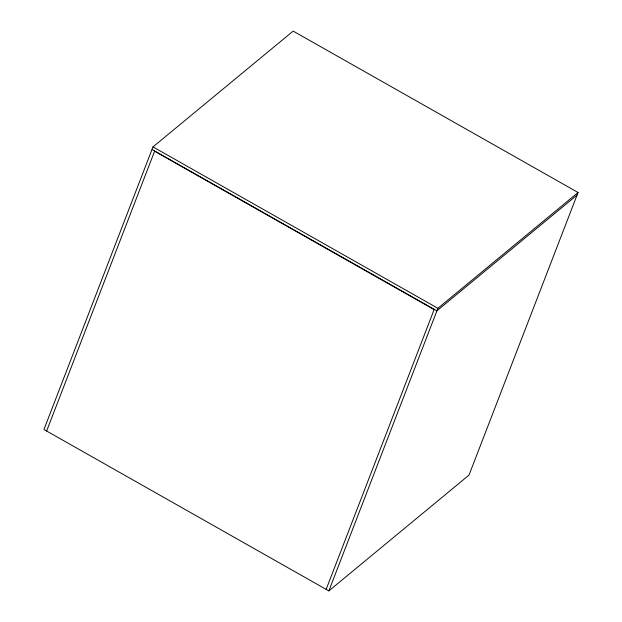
<?xml version="1.0" encoding="UTF-8"?>
<svg xmlns="http://www.w3.org/2000/svg" width="622" height="622" viewBox="0 0 622 622"><rect width="100%" height="100%" fill="white"/><g stroke="black" fill="none" stroke-linecap="round" stroke-linejoin="round"><path stroke-width="0.93" d="M152.996 146.893L43.944 429.507L328.844 590.9L469.004 475.107L578.056 192.493L293.156 31.1L152.996 146.893L437.896 308.294L578.056 192.493M46.634 431.03L154.699 150.967M326.153 589.376L434.226 309.313M328.844 590.9L437.896 308.294M577.076 195.044L436.908 310.837L152.009 149.443M154.598 151.216L434.125 309.569"/></g></svg>
